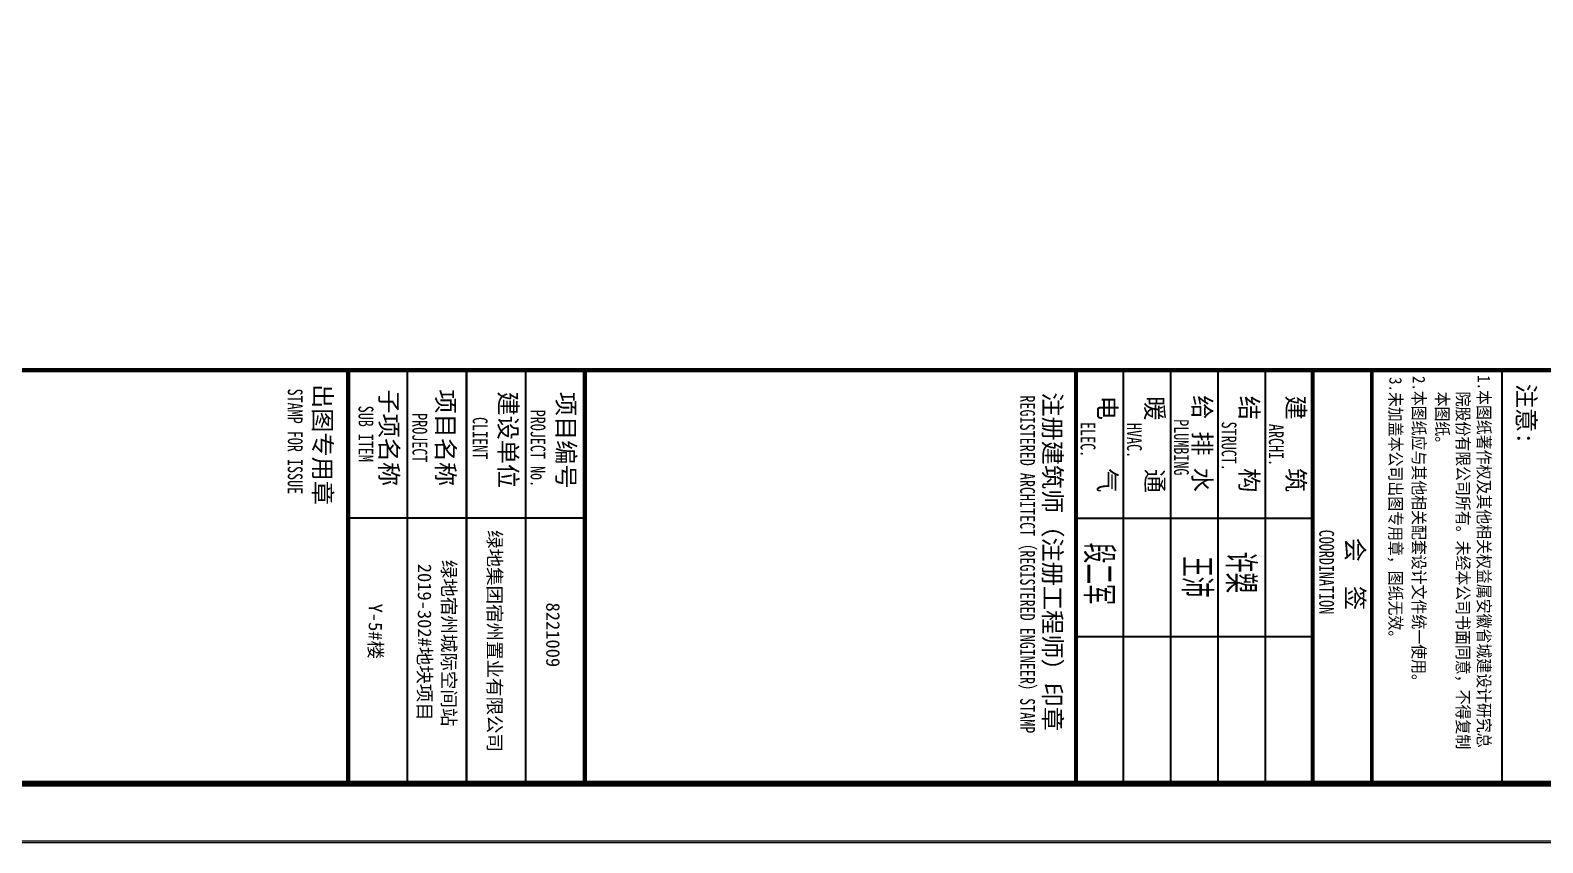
# Model space of a CAD drawing. Extents: x -668857 to 185752, y -270966 to 286822.
# Drawn here: x 43533 to 49924, y 118011 to 121447 of the extents above; entities that cross this region are included whole.
import ezdxf

# ---------------------------------------------------------------- set-up
doc = ezdxf.new("R2010")
doc.units = 0
doc.header["$LTSCALE"] = 1000
doc.layers.get('0').update_dxf_attribs({"linetype": 'CONTINUOUS'})
doc.layers.add('yichutu', color=7, linetype='CONTINUOUS', true_color=0xffffff)
doc.layers.add('图框', color=9, linetype='CONTINUOUS', lineweight=18)
doc.layers.add('图签', color=147, linetype='CONTINUOUS', lineweight=18)
doc.layers.add('图签文字', color=4, linetype='CONTINUOUS')
doc.styles.add('HT', font='simhei.ttf')
doc.styles.add('宋体', font='', dxfattribs={"height": 50})
doc.styles.add('建筑图签-1', font='simhei.ttf', dxfattribs={"width": 0.7})
doc.styles.add('建筑图签-2', font='TXT.shx', dxfattribs={"width": 0.5, "bigfont": 'HZTXT.shx'})
doc.styles.get('宋体').set_extended_font_data('SimSun')

# ---------------------------------------------------------------- blocks, each defined once
blk = doc.blocks.new('GFDDDDRG')
at = {"layer": '图框'}
blk.add_lwpolyline([(923310, -107437), (923310, -159999), (893610, -159999), (893610, -107437)], close=True, dxfattribs=at)
blk.add_lwpolyline([(923310, -107437), (923310, -159999), (893610, -159999), (893610, -107437)], close=True, dxfattribs=at)
at = {"layer": '图框', "const_width": 50}
blk.add_lwpolyline([(894110, -159499), (922810, -159499), (922810, -108687), (894110, -108687)], close=True, dxfattribs=at)
at = {"layer": '图框'}
for points, const_width in [([(894110, -156002), (922810, -156002)], 35), ([(909660, -159502), (909660, -156002)], 35), ([(910160, -156002), (910160, -159502)], 17.5), ([(910660, -156002), (910660, -159502)], 17.5), ([(911160, -156002), (911160, -159502)], 17.5), ([(911660, -156002), (911660, -159502)], 35), ([(911660, -156002), (911660, -159502)], 35), ([(915810, -156006), (915810, -159506)], 35), ([(916210, -156006), (916210, -159506)], 17.5), ([(916610, -156006), (916610, -159506)], 17.5), ([(917010, -156006), (917010, -159506)], 17.5), ([(917410, -156006), (917410, -159506)], 17.5), ([(917810, -156006), (917810, -159506)], 35), ([(917810, -156006), (917810, -159506)], 35), ([(918310, -156006), (918310, -159506)], 30), ([(919410, -156002), (919410, -159502)], 17.5), ([(909660, -157252), (911660, -157252)], 17.5), ([(917810, -157256), (915810, -157256)], 17.5), ([(917810, -158256), (915810, -158256)], 17.5)]:
    blk.add_lwpolyline(points, dxfattribs=dict(at, const_width=const_width))
for s, height, style, width, p in [(' 2.本图纸应与其他相关配套设计文件统一使用。 ', 105, 'HT', 0.88, (918656, -155989)), ('1.本图纸著作权及其他相关权益属安徽省城建设计研究总', 105, 'HT', 0.88, (919206, -156045)), ('STAMP FOR ISSUE', 125, '建筑图签-1', 0.7, (909150, -156158)), ('3.未加盖本公司出图专用章，图纸无效。', 105, 'HT', 0.88, (918459, -156061)), ('本图纸。', 105, 'HT', 0.88, (918854, -156184)), ('SUB ITEM', 125, '建筑图签-1', 0.7, (909748, -156303)), ('REGISTERED ARCHITECT（REGISTERED ENGINEER）STAMP', 125, '建筑图签-1', 0.7, (915339, -156216)), ('院股份有限公司所有。未经本公司书面同意，不得复制', 105, 'HT', 0.88, (919029, -156184)), ('PROJECT', 125, '建筑图签-1', 0.7, (910203, -156366)), ('CLIENT', 125, '建筑图签-1', 0.7, (910713, -156399)), ('PROJECT No.', 125, '建筑图签-1', 0.7, (911202, -156337, -899)), ('PLUMBING', 125, '建筑图签-1', 0.7, (916639, -156417)), ('STRUCT.', 125, '建筑图签-1', 0.7, (917042, -156437)), ('ELEC.', 125, '建筑图签-1', 0.7, (915850, -156441)), ('HVAC.', 125, '建筑图签-1', 0.7, (916242, -156449)), ('ARCHI.', 125, '建筑图签-1', 0.7, (917441, -156457)), ('COORDINATION', 125, '建筑图签-1', 0.7, (917866, -157352))]:
    blk.add_text(s, height=height, rotation=270, dxfattribs=dict(at, style=style, width=width)).set_placement(p)
at = {"layer": '图签', "color": 2, "style": '宋体'}
for s, height, p in [('绿地集团宿州置业有限公司', 114.67, (910841, -157355)), ('2019-302#地块项目', 114.67, (910249, -157640)), ('绿地宿州城际空间站', 114.7, (910454, -157607)), ('8221009', 114.7, (911334, -157968)), ('Y-5#楼', 114.7, (909834, -157977))]:
    blk.add_text(s, height=height, rotation=270, dxfattribs=at).set_placement(p)
at = {"layer": '图签文字', "color": 7, "style": '建筑图签-1'}
for s, p in [('出图专用章', (909369, -156120)), ('子项名称', (909930, -156165)), ('项目名称', (910408, -156165)), ('建设单位', (910937, -156182)), ('注意:', (919541, -156118)), ('项目编号', (911426, -156186)), ('注册建筑师（注册工程师）印章', (915537, -156190)), ('电    气', (916001, -156219)), ('暖    通', (916401, -156224)), ('给 排 水', (916802, -156214)), ('结    构', (917199, -156219)), ('建    筑', (917593, -156217)), ('会  签', (918094, -157419))]:
    blk.add_text(s, height=150, rotation=270, dxfattribs=at).set_placement(p)
at = {"layer": '图签文字', "color": 1, "style": '建筑图签-2', "width": 0.7}
for s, p in [('段二军', (915876, -157462)), ('王沛', (916703, -157575)), ('许槊', (917074, -157539))]:
    blk.add_text(s, height=250, rotation=270, dxfattribs=at).set_placement(p)
blk = doc.blocks.new('yct-1051-594-26275-14850-25-1002.0')
at = {"layer": 'yichutu', "color": 7, "true_color": 0xffffff}
blk.add_lwpolyline([(0, 0), (0, 14850), (26275, 14850), (26275, 0)], close=True, dxfattribs=at)

msp = doc.modelspace()

# ---------------------------------------------------------------- block references
at = {"xscale": 0.5, "yscale": 0.5, "zscale": 0.5}
msp.add_blockref('GFDDDDRG', (-409953.44, 198011.07), dxfattribs=at)
at = {"layer": 'yichutu', "rotation": 270}
msp.add_blockref('yct-1051-594-26275-14850-25-1002.0', (36851.45, 144292.59), dxfattribs=at)

doc.saveas('drawing.dxf')
